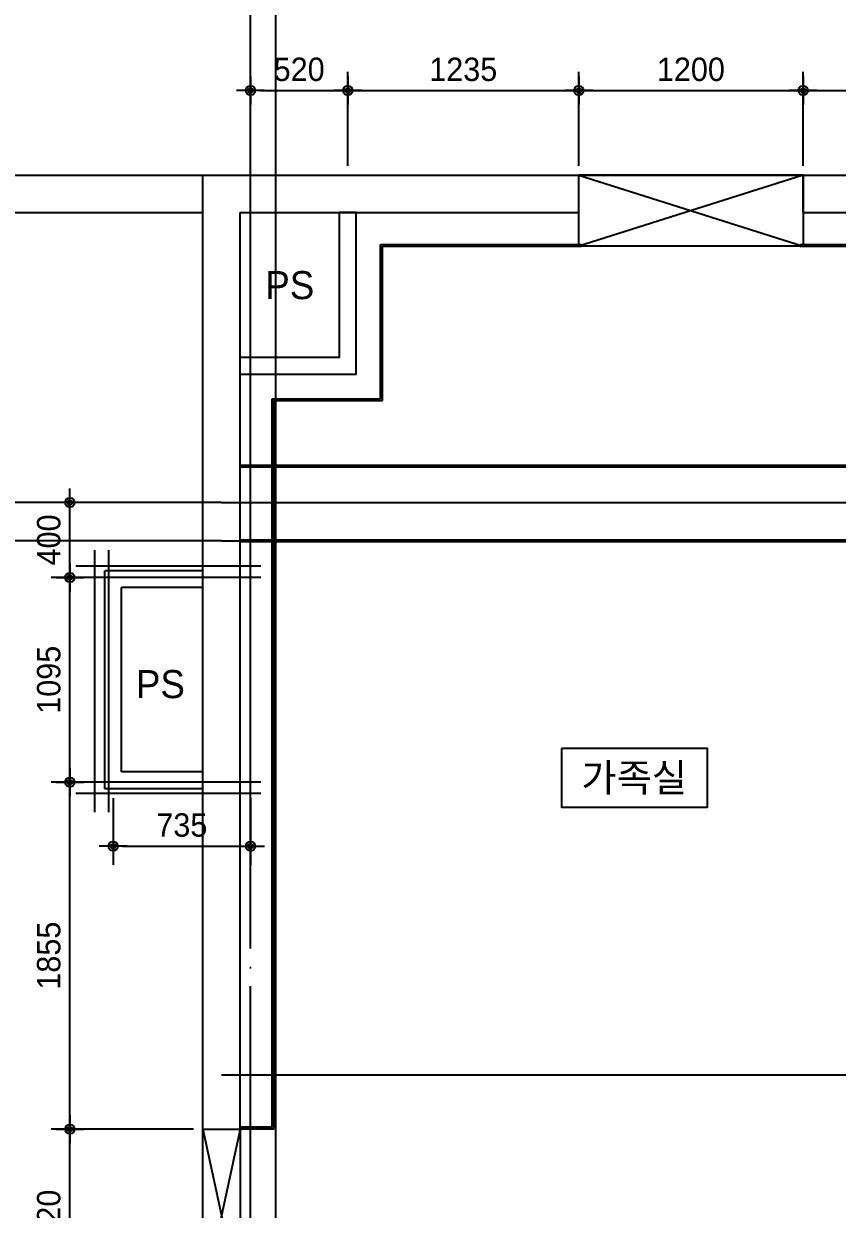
# Model space of a CAD drawing. Header units: millimetres. Extents: x 0 to 92204, y -190080 to 23760.
# Drawn here: x 58046 to 62398, y -117599 to -111261 of the extents above; entities that cross this region are included whole.
import ezdxf
from ezdxf.enums import TextEntityAlignment as Align
from ezdxf.xclip import XClip

# ---------------------------------------------------------------- set-up
doc = ezdxf.new("R2010")
doc.units = ezdxf.units.MM
doc.header["$LTSCALE"] = 100
doc.header["$XCLIPFRAME"] = 0
for name, pattern in [('AUDIT_D_220706163347-0', [0]), ('CEN', [62, 60, -1, 0, -1]), ('HIDDEN', [9.525, 6.35, -3.175])]:
    doc.linetypes.add(name, pattern=pattern)
doc.layers.get('defpoints').update_dxf_attribs({"color": 139})
for name, color, linetype in [('AA-XXXX-DIMS', 7, 'Continuous'), ('CEN_CON', 1, 'CEN'), ('CEN_WALL', 12, 'CEN'), ('CONC', 2, 'Continuous'), ('DIM', 7, 'AUDIT_D_220706163347-0'), ('ELE3_CON', 7, 'Continuous'), ('MC', 135, 'Continuous'), ('ROM', 7, 'AUDIT_D_220706163347-0'), ('WAL', 3, 'Continuous'), ('WAL_DRY', 7, 'Continuous'), ('실명', 3, 'AUDIT_D_220706163347-0'), ('실명박스', 7, 'AUDIT_D_220706163347-0'), ('창호-open', 4, 'Continuous'), ('확장', 8, 'HIDDEN')]:
    doc.layers.add(name, color=color, linetype=linetype)
doc.layers.add('AA-XXXX-MC', color=153, linetype='AUDIT_D_220706163347-0', plot=False)
doc.styles.add('HAUD01', font='Dotum.ttf')
doc.styles.add('돋움', font='Dotum.ttf')
doc.dimstyles.new('내부100', dxfattribs={"dimscale": 50, "dimtxt": 2.5, "dimasz": 1, "dimexe": 2, "dimexo": 1, "dimgap": 1, "dimtad": 1, "dimdec": 0, "dimzin": 0, "dimdsep": 46, "dimtxsty": '돋움', "dimblk1": 'DIMDOT', "dimblk2": 'DIMDOT', "dimsah": 1, "dimcen": 0.09, "dimdle": 2, "dimclrd": 7, "dimclre": 7, "dimclrt": 3, "dimadec": 0, "dimazin": 0, "dimtfac": 1, "dimtdec": 0, "dimtix": 1, "dimtmove": 2, "dimatfit": 3, "dimldrblk": 'DIMDOT', "dimfxl": 1, "dimtolj": 1, "dimtzin": 0, "dimarcsym": 0})

# ---------------------------------------------------------------- blocks, each defined once
blk = doc.blocks.new('U-121A(확장)1', base_point=(300293.2, -148733.3))
at = {"layer": 'CEN_CON'}
for p, q in [((304598.2, -149033.3), (304598.2, -138398.3)), ((299993.2, -138698.3), (309833.2, -138698.3))]:
    blk.add_line(p, q, dxfattribs=at)
at = {"layer": 'CEN_WALL'}
for p, q in [((304443.2, -140448.3), (309053.2, -140448.3)), ((303838.2, -140703.3), (303838.2, -142103.3)), ((304653.2, -140848.3), (303663.2, -140848.3)), ((304653.2, -141943.3), (303663.2, -141943.3))]:
    blk.add_line(p, q, dxfattribs=at)
at = {"layer": 'CONC'}
for p, q in [((304343.2, -143798.3), (304343.2, -138698.3)), ((304343.2, -138698.3), (306353.2, -138698.3)), ((306353.2, -138898.3), (306353.2, -138698.3)), ((307553.2, -138698.3), (309733.2, -138698.3)), ((307553.2, -138898.3), (307553.2, -138698.3)), ((304543.2, -143798.3), (304543.2, -138898.3)), ((304543.2, -138898.3), (306353.2, -138898.3)), ((307553.2, -138898.3), (309483.2, -138898.3)), ((304343.2, -143798.3), (304543.2, -143798.3))]:
    blk.add_line(p, q, dxfattribs=at)
at = {"layer": 'ELE3_CON'}
for p, q in [((302573.2, -138698.3), (304343.2, -138698.3)), ((307553.2, -138698.3), (306353.2, -138698.3)), ((302773.2, -138898.3), (304343.2, -138898.3))]:
    blk.add_line(p, q, dxfattribs=at)
at = {"layer": 'MC'}
for p, q in [((304733.2, -149033.3), (304733.2, -138398.3)), ((303763.2, -140703.3), (303763.2, -142103.3)), ((304443.2, -140653.3), (309053.2, -140653.3)), ((304653.2, -140788.3), (303663.2, -140788.3)), ((304653.2, -142003.3), (303663.2, -142003.3)), ((304443.2, -143508.3), (314628.2, -143508.3))]:
    blk.add_line(p, q, dxfattribs=at)
at = {"layer": 'WAL'}
for p, q in [((305073.2, -139673.3), (305073.2, -138898.3)), ((305163.2, -139763.3), (305163.2, -138898.3)), ((305073.2, -139673.3), (304543.2, -139673.3)), ((305163.2, -139763.3), (304543.2, -139763.3)), ((303818.2, -141978.3), (303818.2, -140813.3)), ((304343.2, -140813.3), (303818.2, -140813.3)), ((303908.2, -141888.3), (303908.2, -140903.3)), ((304343.2, -140903.3), (303908.2, -140903.3)), ((304343.2, -141888.3), (303908.2, -141888.3)), ((304343.2, -141978.3), (303818.2, -141978.3))]:
    blk.add_line(p, q, dxfattribs=at)
at = {"layer": 'WAL', "ltscale": 100}
blk.add_line((305163.2, -138898.3), (305073.2, -138898.3), dxfattribs=at)
at = {"layer": 'WAL_DRY'}
for p, q in [((305293.2, -139893.3), (305293.2, -139068.3)), ((305293.2, -139068.3), (306368.2, -139068.3)), ((305303.2, -139903.3), (305303.2, -139078.3)), ((305303.2, -139078.3), (306368.2, -139078.3)), ((307538.2, -139068.3), (308573.2, -139068.3)), ((307538.2, -139078.3), (308563.2, -139078.3)), ((304713.2, -143788.3), (304713.2, -139893.3)), ((304713.2, -139893.3), (305293.2, -139893.3)), ((304723.2, -139903.3), (305303.2, -139903.3)), ((304723.2, -143798.3), (304723.2, -139903.3)), ((304713.2, -143788.3), (304543.2, -143788.3)), ((304723.2, -143798.3), (304543.2, -143798.3))]:
    blk.add_line(p, q, dxfattribs=at)
at = {"layer": '확장', "ltscale": 0.5, "const_width": 20, "flags": 128}
for points in [[(304543.2, -140253.3), (308563.2, -140253.3)], [(304543.2, -140653.3), (308563.2, -140653.3)]]:
    blk.add_lwpolyline(points, dxfattribs=at)
blk = doc.blocks.new('DIMDOT')
at = {"layer": 'AA-XXXX-DIMS'}
for p, q in [((0, -1.5), (0, 1.5)), ((-1.5, 0), (1.5, 0))]:
    blk.add_line(p, q, dxfattribs=at)
for radius in [0.5, 0.25]:
    blk.add_circle((0, 0), radius, dxfattribs=at)
blk = doc.blocks.new('*D1226')
at = {"layer": 'defpoints', "color": 0, "transparency": 16777216}
for p in [(59779.5, -111618.2), (59259.5, -112070.9), (59779.5, -112070.9)]:
    blk.add_point(p, dxfattribs=at)
at = {"layer": 'DIM', "color": 7, "lineweight": -2, "transparency": 16777216}
for p, q in [((59259.5, -112020.9), (59259.5, -111518.2)), ((59779.5, -112020.9), (59779.5, -111518.2)), ((59309.5, -111618.2), (59729.5, -111618.2))]:
    blk.add_line(p, q, dxfattribs=at)
at = {"layer": 'DIM', "color": 7, "lineweight": -2, "transparency": 16777216, "xscale": 50, "yscale": 50, "zscale": 50, "rotation": 180}
blk.add_blockref('DIMDOT', (59259.5, -111618.2), dxfattribs=at)
at = {"layer": 'DIM', "color": 7, "lineweight": -2, "transparency": 16777216, "xscale": 50, "yscale": 50, "zscale": 50}
blk.add_blockref('DIMDOT', (59779.5, -111618.2), dxfattribs=at)
at = {"layer": 'DIM', "color": 3, "transparency": 16777216, "insert": (59519.5, -111505.6), "char_height": 125, "attachment_point": 5, "style": '돋움'}
blk.add_mtext('\\A1;520', dxfattribs=at)
blk = doc.blocks.new('*D1227')
at = {"layer": 'defpoints', "color": 0, "transparency": 16777216}
for p in [(61014.5, -111618.2), (59779.5, -112070.9), (61014.5, -112070.9)]:
    blk.add_point(p, dxfattribs=at)
at = {"layer": 'DIM', "color": 7, "lineweight": -2, "transparency": 16777216}
for p, q in [((59779.5, -112020.9), (59779.5, -111518.2)), ((61014.5, -112020.9), (61014.5, -111518.2)), ((59829.5, -111618.2), (60964.5, -111618.2))]:
    blk.add_line(p, q, dxfattribs=at)
at = {"layer": 'DIM', "color": 7, "lineweight": -2, "transparency": 16777216, "xscale": 50, "yscale": 50, "zscale": 50, "rotation": 180}
blk.add_blockref('DIMDOT', (59779.5, -111618.2), dxfattribs=at)
at = {"layer": 'DIM', "color": 7, "lineweight": -2, "transparency": 16777216, "xscale": 50, "yscale": 50, "zscale": 50}
blk.add_blockref('DIMDOT', (61014.5, -111618.2), dxfattribs=at)
at = {"layer": 'DIM', "color": 3, "transparency": 16777216, "insert": (60397, -111505.6), "char_height": 125, "attachment_point": 5, "style": '돋움'}
blk.add_mtext('\\A1;1235', dxfattribs=at)
blk = doc.blocks.new('*D1228')
at = {"layer": 'defpoints', "color": 0, "transparency": 16777216}
for p in [(62214.5, -111618.2), (61014.5, -112070.9), (62214.5, -112070.9)]:
    blk.add_point(p, dxfattribs=at)
at = {"layer": 'DIM', "color": 7, "lineweight": -2, "transparency": 16777216}
for p, q in [((61014.5, -112020.9), (61014.5, -111518.2)), ((62214.5, -112020.9), (62214.5, -111518.2)), ((61064.5, -111618.2), (62164.5, -111618.2))]:
    blk.add_line(p, q, dxfattribs=at)
at = {"layer": 'DIM', "color": 7, "lineweight": -2, "transparency": 16777216, "xscale": 50, "yscale": 50, "zscale": 50, "rotation": 180}
blk.add_blockref('DIMDOT', (61014.5, -111618.2), dxfattribs=at)
at = {"layer": 'DIM', "color": 7, "lineweight": -2, "transparency": 16777216, "xscale": 50, "yscale": 50, "zscale": 50}
blk.add_blockref('DIMDOT', (62214.5, -111618.2), dxfattribs=at)
at = {"layer": 'DIM', "color": 3, "transparency": 16777216, "insert": (61614.5, -111505.6), "char_height": 125, "attachment_point": 5, "style": '돋움'}
blk.add_mtext('\\A1;1200', dxfattribs=at)
blk = doc.blocks.new('*D1229')
at = {"layer": 'defpoints', "color": 0, "transparency": 16777216}
for p in [(63349.5, -111618.2), (62214.5, -112070.9), (63349.5, -112070.9)]:
    blk.add_point(p, dxfattribs=at)
at = {"layer": 'DIM', "color": 7, "lineweight": -2, "transparency": 16777216}
for p, q in [((62214.5, -112020.9), (62214.5, -111518.2)), ((63349.5, -112020.9), (63349.5, -111518.2)), ((62264.5, -111618.2), (63299.5, -111618.2))]:
    blk.add_line(p, q, dxfattribs=at)
at = {"layer": 'DIM', "color": 7, "lineweight": -2, "transparency": 16777216, "xscale": 50, "yscale": 50, "zscale": 50, "rotation": 180}
blk.add_blockref('DIMDOT', (62214.5, -111618.2), dxfattribs=at)
at = {"layer": 'DIM', "color": 7, "lineweight": -2, "transparency": 16777216, "xscale": 50, "yscale": 50, "zscale": 50}
blk.add_blockref('DIMDOT', (63349.5, -111618.2), dxfattribs=at)
at = {"layer": 'DIM', "color": 3, "transparency": 16777216, "insert": (62782, -111505.6), "char_height": 125, "attachment_point": 5, "style": '돋움'}
blk.add_mtext('\\A1;1135', dxfattribs=at)
blk = doc.blocks.new('*D1231')
at = {"layer": 'defpoints', "color": 0, "transparency": 16777216}
for p in [(58293.3, -117170.9), (59004.5, -117170.9), (59004.5, -118090.9)]:
    blk.add_point(p, dxfattribs=at)
at = {"layer": 'DIM', "color": 7, "lineweight": -2, "transparency": 16777216}
for p, q in [((58954.5, -117170.9), (58193.3, -117170.9)), ((58293.3, -118040.9), (58293.3, -117220.9)), ((58954.5, -118090.9), (58193.3, -118090.9))]:
    blk.add_line(p, q, dxfattribs=at)
at = {"layer": 'DIM', "color": 7, "lineweight": -2, "transparency": 16777216, "xscale": 50, "yscale": 50, "zscale": 50}
for p, rotation in [((58293.3, -117170.9), 90), ((58293.3, -118090.9), 270)]:
    blk.add_blockref('DIMDOT', p, dxfattribs=dict(at, rotation=rotation))
at = {"layer": 'DIM', "color": 3, "transparency": 16777216, "insert": (58180.7, -117630.9), "char_height": 125, "attachment_point": 5, "rotation": 90, "style": '돋움'}
blk.add_mtext('\\A1;920', dxfattribs=at)
blk = doc.blocks.new('*D1232')
at = {"layer": 'defpoints', "color": 0, "transparency": 16777216}
for p in [(58293.3, -115315.9), (59004.5, -115315.9), (59004.5, -117170.9)]:
    blk.add_point(p, dxfattribs=at)
at = {"layer": 'DIM', "color": 7, "lineweight": -2, "transparency": 16777216}
for p, q in [((58954.5, -115315.9), (58193.3, -115315.9)), ((58293.3, -117120.9), (58293.3, -115365.9)), ((58954.5, -117170.9), (58193.3, -117170.9))]:
    blk.add_line(p, q, dxfattribs=at)
at = {"layer": 'DIM', "color": 7, "lineweight": -2, "transparency": 16777216, "xscale": 50, "yscale": 50, "zscale": 50}
for p, rotation in [((58293.3, -115315.9), 90), ((58293.3, -117170.9), 270)]:
    blk.add_blockref('DIMDOT', p, dxfattribs=dict(at, rotation=rotation))
at = {"layer": 'DIM', "color": 3, "transparency": 16777216, "insert": (58180.7, -116243.4), "char_height": 125, "attachment_point": 5, "rotation": 90, "style": '돋움'}
blk.add_mtext('\\A1;1855', dxfattribs=at)
blk = doc.blocks.new('*D1233')
at = {"layer": 'defpoints', "color": 0, "transparency": 16777216}
for p in [(58293.3, -114220.9), (59004.5, -114220.9), (59004.5, -115315.9)]:
    blk.add_point(p, dxfattribs=at)
at = {"layer": 'DIM', "color": 7, "lineweight": -2, "transparency": 16777216}
for p, q in [((58954.5, -114220.9), (58193.3, -114220.9)), ((58293.3, -115265.9), (58293.3, -114270.9)), ((58954.5, -115315.9), (58193.3, -115315.9))]:
    blk.add_line(p, q, dxfattribs=at)
at = {"layer": 'DIM', "color": 7, "lineweight": -2, "transparency": 16777216, "xscale": 50, "yscale": 50, "zscale": 50}
for p, rotation in [((58293.3, -114220.9), 90), ((58293.3, -115315.9), 270)]:
    blk.add_blockref('DIMDOT', p, dxfattribs=dict(at, rotation=rotation))
at = {"layer": 'DIM', "color": 3, "transparency": 16777216, "insert": (58180.7, -114768.4), "char_height": 125, "attachment_point": 5, "rotation": 90, "style": '돋움'}
blk.add_mtext('\\A1;1095', dxfattribs=at)
blk = doc.blocks.new('*D1252')
at = {"layer": 'defpoints', "color": 0, "transparency": 16777216}
for p in [(58293.3, -113820.9), (59004.5, -113820.9), (59004.5, -114220.9)]:
    blk.add_point(p, dxfattribs=at)
at = {"layer": 'DIM', "color": 7, "lineweight": -2, "transparency": 16777216}
for p, q in [((58954.5, -113820.9), (58193.3, -113820.9)), ((58293.3, -114170.9), (58293.3, -113870.9)), ((58954.5, -114220.9), (58193.3, -114220.9))]:
    blk.add_line(p, q, dxfattribs=at)
at = {"layer": 'DIM', "color": 7, "lineweight": -2, "transparency": 16777216, "xscale": 50, "yscale": 50, "zscale": 50}
for p, rotation in [((58293.3, -113820.9), 90), ((58293.3, -114220.9), 270)]:
    blk.add_blockref('DIMDOT', p, dxfattribs=dict(at, rotation=rotation))
at = {"layer": 'DIM', "color": 3, "transparency": 16777216, "insert": (58180.7, -114020.9), "char_height": 125, "attachment_point": 5, "rotation": 90, "style": '돋움'}
blk.add_mtext('\\A1;400', dxfattribs=at)
blk = doc.blocks.new('*D1253')
at = {"layer": 'defpoints', "color": 0, "transparency": 16777216}
for p in [(58524.5, -115350.9), (59259.5, -115350.9), (59259.5, -115658.3)]:
    blk.add_point(p, dxfattribs=at)
at = {"layer": 'DIM', "color": 7, "lineweight": -2, "transparency": 16777216}
for p, q in [((58524.5, -115400.9), (58524.5, -115758.3)), ((59259.5, -115400.9), (59259.5, -115758.3)), ((58574.5, -115658.3), (59209.5, -115658.3))]:
    blk.add_line(p, q, dxfattribs=at)
at = {"layer": 'DIM', "color": 7, "lineweight": -2, "transparency": 16777216, "xscale": 50, "yscale": 50, "zscale": 50, "rotation": 180}
blk.add_blockref('DIMDOT', (58524.5, -115658.3), dxfattribs=at)
at = {"layer": 'DIM', "color": 7, "lineweight": -2, "transparency": 16777216, "xscale": 50, "yscale": 50, "zscale": 50}
blk.add_blockref('DIMDOT', (59259.5, -115658.3), dxfattribs=at)
at = {"layer": 'DIM', "color": 3, "transparency": 16777216, "insert": (58892, -115545.7), "char_height": 125, "attachment_point": 5, "style": '돋움'}
blk.add_mtext('\\A1;735', dxfattribs=at)

msp = doc.modelspace()

# ---------------------------------------------------------------- linework, layer by layer
at = {"layer": 'AA-XXXX-MC'}
for p, q in [((59394.5, -111770.9), (59394.5, -109030.9)), ((59104.5, -114025.9), (54654.5, -114025.9))]:
    msp.add_line(p, q, dxfattribs=at)
at = {"layer": 'CEN_CON'}
for p, q in [((59259.5, -111770.9), (59259.5, -109030.9)), ((59104.5, -113820.9), (54654.5, -113820.9))]:
    msp.add_line(p, q, dxfattribs=at)
at = {"layer": '실명박스'}
msp.add_lwpolyline([(60921.9, -115136.5), (60921.9, -115449), (61703.5, -115449), (61703.5, -115136.5)], close=True, dxfattribs=at)
at = {"layer": '창호-open'}
for p, q in [((62214.5, -112070.9), (61014.5, -112450.9)), ((61014.5, -112070.9), (62214.5, -112450.9)), ((59004.5, -117170.9), (59204.5, -118090.9)), ((59204.5, -117170.9), (59005, -118090.9))]:
    msp.add_line(p, q, dxfattribs=at)
for points in [[(61014.5, -112070.9), (62214.5, -112070.9), (62214.5, -112450.9), (61014.5, -112450.9)], [(59204.5, -118090.9), (59004.5, -118090.9), (59004.5, -117170.9), (59204.5, -117170.9)]]:
    msp.add_lwpolyline(points, close=True, dxfattribs=at)

# ---------------------------------------------------------------- block references
ref = msp.add_blockref('U-121A(확장)1', (54954.5, -122105.9))
XClip(ref).set_block_clipping_path([(299993.2395842669, -149033.311332551), (329858.8019320485, -135658.3113325509)])

# ---------------------------------------------------------------- texts
at = {"layer": 'ROM', "color": 3, "style": 'HAUD01'}
for p in [(59469.5, -112658.4), (58777.4, -114791.5)]:
    msp.add_text('PS', height=150, dxfattribs=at).set_placement(p, align=Align.MIDDLE)
at = {"layer": '실명', "style": 'HAUD01'}
msp.add_text('가족실', height=150, dxfattribs=at).set_placement((61311.3, -115290.5), align=Align.MIDDLE)

# ---------------------------------------------------------------- dimensions: what is measured, and where the dimension line sits
at = {"layer": 'DIM'}
for base, p1, p2, picture, middle in [((59779.5, -111618.2), (59259.5, -112070.9), (59779.5, -112070.9), '*D1226', (59519.5, -111505.6)), ((61014.5, -111618.2), (59779.5, -112070.9), (61014.5, -112070.9), '*D1227', (60397, -111505.6)), ((62214.5, -111618.2), (61014.5, -112070.9), (62214.5, -112070.9), '*D1228', (61614.5, -111505.6)), ((63349.5, -111618.2), (62214.5, -112070.9), (63349.5, -112070.9), '*D1229', (62782, -111505.6))]:
    dim = msp.add_linear_dim(base=base, p1=p1, p2=p2, dimstyle='내부100', override={"dimscale": 50}, dxfattribs=at)
    dim.commit()
    dim.dimension.update_dxf_attribs({"geometry": picture, "text_midpoint": middle})
for base, p1, p2, angle, picture, middle in [((58293.3, -113820.9), (59004.5, -114220.9), (59004.5, -113820.9), 90, '*D1252', (58180.7, -114020.9)), ((58293.3, -114220.9), (59004.5, -115315.9), (59004.5, -114220.9), 90, '*D1233', (58180.7, -114768.4)), ((58293.3, -115315.9), (59004.5, -117170.9), (59004.5, -115315.9), 90, '*D1232', (58180.7, -116243.4)), ((59259.5, -115658.3), (58524.5, -115350.9), (59259.5, -115350.9), 180, '*D1253', (58892, -115545.7)), ((58293.3, -117170.9), (59004.5, -118090.9), (59004.5, -117170.9), 90, '*D1231', (58180.7, -117630.9))]:
    dim = msp.add_linear_dim(base=base, p1=p1, p2=p2, angle=angle, dimstyle='내부100', override={"dimscale": 50}, dxfattribs=at)
    dim.commit()
    dim.dimension.update_dxf_attribs({"geometry": picture, "text_midpoint": middle})

doc.saveas('drawing.dxf')
